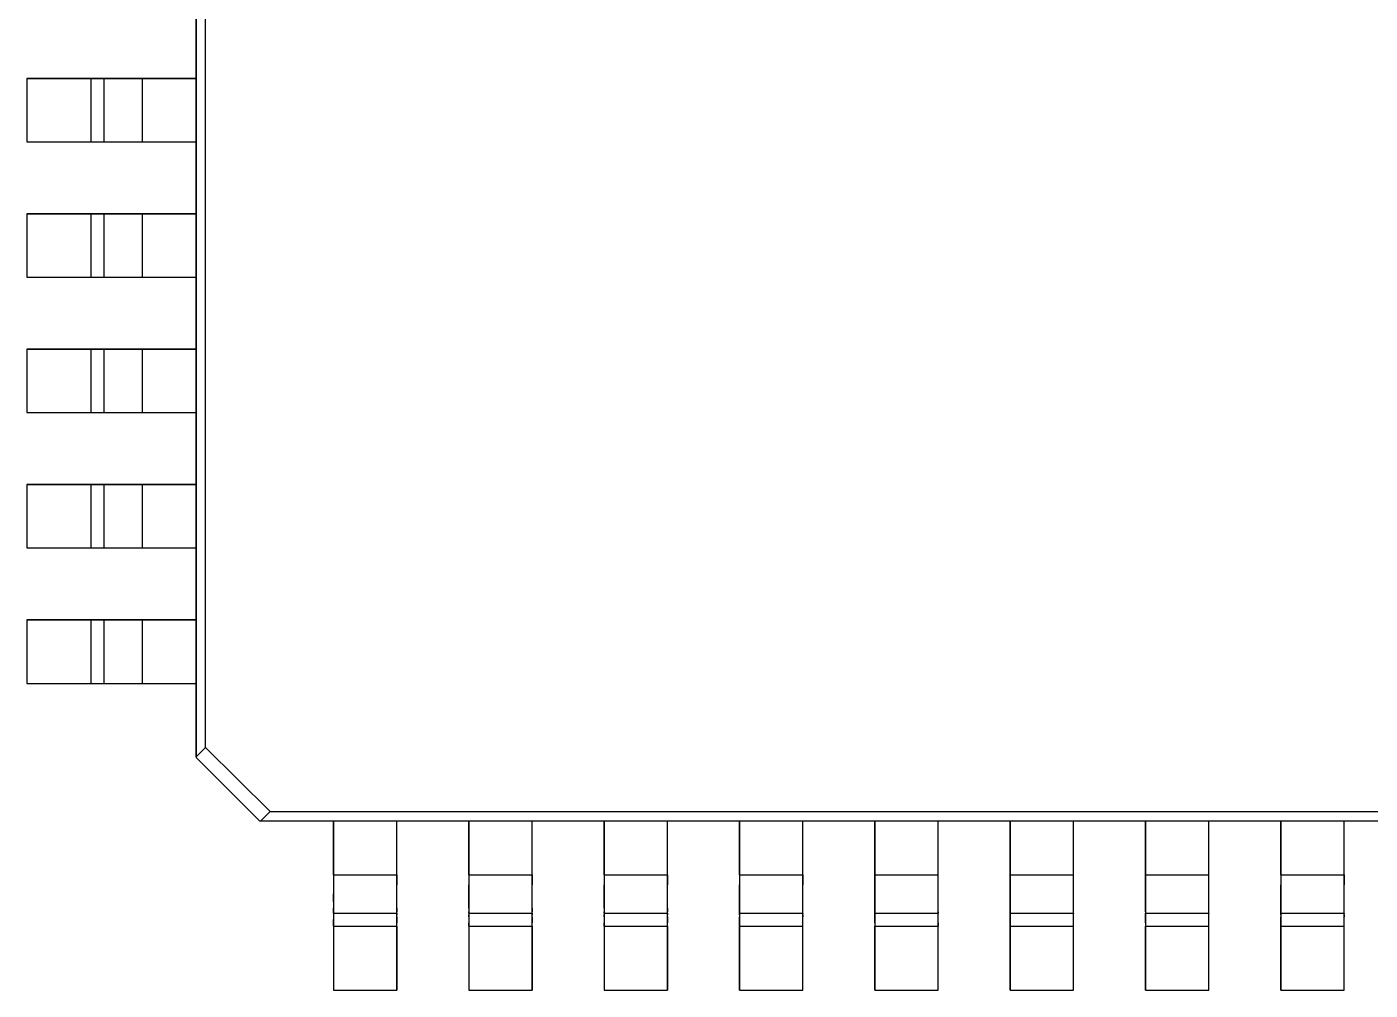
# Model space of a CAD drawing. Header units: inches. Extents: x 0 to 420, y -297 to 0.
# Drawn here: x 112.65 to 128.53, y -105.35 to -93.97 of the extents above; entities that cross this region are included whole.
import ezdxf

# ---------------------------------------------------------------- set-up
doc = ezdxf.new("R2010")
doc.units = ezdxf.units.IN
doc.header["$MEASUREMENT"] = 0

msp = doc.modelspace()

# ---------------------------------------------------------------- linework, layer by layer
at = {"color": 7, "true_color": 0xffffff}
for p, q in [((114.646, -102.598), (114.646, -84.122)), ((114.758, -102.488), (114.758, -84.232)), ((114.646, -93.728), (114.646, -94.578)), ((113.402, -94.578), (112.646, -94.578)), ((112.646, -94.578), (112.646, -95.328)), ((112.646, -94.578), (112.646, -95.328)), ((112.646, -94.578), (113.402, -94.578)), ((113.556, -94.578), (113.402, -94.578)), ((113.402, -94.578), (113.442, -94.578)), ((113.402, -94.578), (113.402, -95.328)), ((113.442, -94.578), (113.48, -94.578)), ((113.48, -94.578), (113.512, -94.578)), ((113.512, -94.578), (113.536, -94.578)), ((113.536, -94.578), (113.55, -94.578)), ((113.55, -94.578), (113.556, -94.578)), ((114.01, -94.578), (113.556, -94.578)), ((113.556, -94.578), (113.556, -95.328)), ((113.556, -94.578), (113.572, -94.578)), ((113.572, -94.578), (113.616, -94.578)), ((113.616, -94.578), (113.69, -94.578)), ((113.69, -94.578), (113.784, -94.578)), ((113.784, -94.578), (113.892, -94.578)), ((113.892, -94.578), (114.01, -94.578)), ((114.646, -94.578), (114.01, -94.578)), ((114.01, -94.578), (114.646, -94.578)), ((114.01, -94.578), (114.01, -95.328)), ((114.646, -94.578), (114.646, -95.328)), ((112.646, -95.328), (113.402, -95.328)), ((112.646, -95.328), (113.402, -95.328)), ((113.402, -95.328), (113.556, -95.328)), ((113.402, -95.328), (113.442, -95.328)), ((113.442, -95.328), (113.48, -95.328)), ((113.48, -95.328), (113.512, -95.328)), ((113.512, -95.328), (113.536, -95.328)), ((113.536, -95.328), (113.55, -95.328)), ((113.55, -95.328), (113.556, -95.328)), ((113.556, -95.328), (114.01, -95.328)), ((113.556, -95.328), (113.572, -95.328)), ((113.572, -95.328), (113.616, -95.328)), ((113.616, -95.328), (113.69, -95.328)), ((113.69, -95.328), (113.784, -95.328)), ((113.784, -95.328), (113.892, -95.328)), ((113.892, -95.328), (114.01, -95.328)), ((114.01, -95.328), (114.646, -95.328)), ((114.01, -95.328), (114.646, -95.328)), ((114.646, -95.328), (114.646, -96.178)), ((113.402, -96.178), (112.646, -96.178)), ((112.646, -96.178), (112.646, -96.928)), ((112.646, -96.178), (112.646, -96.928)), ((112.646, -96.178), (113.402, -96.178)), ((113.556, -96.178), (113.402, -96.178)), ((113.402, -96.178), (113.442, -96.178)), ((113.402, -96.178), (113.402, -96.928)), ((113.442, -96.178), (113.48, -96.178)), ((113.48, -96.178), (113.512, -96.178)), ((113.512, -96.178), (113.536, -96.178)), ((113.536, -96.178), (113.55, -96.178)), ((113.55, -96.178), (113.556, -96.178)), ((114.01, -96.178), (113.556, -96.178)), ((113.556, -96.178), (113.556, -96.928)), ((113.556, -96.178), (113.572, -96.178)), ((113.572, -96.178), (113.616, -96.178)), ((113.616, -96.178), (113.69, -96.178)), ((113.69, -96.178), (113.784, -96.178)), ((113.784, -96.178), (113.892, -96.178)), ((113.892, -96.178), (114.01, -96.178)), ((114.646, -96.178), (114.01, -96.178)), ((114.01, -96.178), (114.646, -96.178)), ((114.01, -96.178), (114.01, -96.928)), ((114.646, -96.178), (114.646, -96.928)), ((112.646, -96.928), (113.402, -96.928)), ((112.646, -96.928), (113.402, -96.928)), ((113.402, -96.928), (113.556, -96.928)), ((113.402, -96.928), (113.442, -96.928)), ((113.442, -96.928), (113.48, -96.928)), ((113.48, -96.928), (113.512, -96.928)), ((113.512, -96.928), (113.536, -96.928)), ((113.536, -96.928), (113.55, -96.928)), ((113.55, -96.928), (113.556, -96.928)), ((113.556, -96.928), (114.01, -96.928)), ((113.556, -96.928), (113.572, -96.928)), ((113.572, -96.928), (113.616, -96.928)), ((113.616, -96.928), (113.69, -96.928)), ((113.69, -96.928), (113.784, -96.928)), ((113.784, -96.928), (113.892, -96.928)), ((113.892, -96.928), (114.01, -96.928)), ((114.01, -96.928), (114.646, -96.928)), ((114.01, -96.928), (114.646, -96.928)), ((114.646, -96.928), (114.646, -97.778)), ((113.402, -97.778), (112.646, -97.778)), ((112.646, -97.778), (112.646, -98.528)), ((112.646, -97.778), (112.646, -98.528)), ((112.646, -97.778), (113.402, -97.778)), ((113.556, -97.778), (113.402, -97.778)), ((113.402, -97.778), (113.442, -97.778)), ((113.402, -97.778), (113.402, -98.528)), ((113.442, -97.778), (113.48, -97.778)), ((113.48, -97.778), (113.512, -97.778)), ((113.512, -97.778), (113.536, -97.778)), ((113.536, -97.778), (113.55, -97.778)), ((113.55, -97.778), (113.556, -97.778)), ((114.01, -97.778), (113.556, -97.778)), ((113.556, -97.778), (113.556, -98.528)), ((113.556, -97.778), (113.572, -97.778)), ((113.572, -97.778), (113.616, -97.778)), ((113.616, -97.778), (113.69, -97.778)), ((113.69, -97.778), (113.784, -97.778)), ((113.784, -97.778), (113.892, -97.778)), ((113.892, -97.778), (114.01, -97.778)), ((114.646, -97.778), (114.01, -97.778)), ((114.01, -97.778), (114.646, -97.778)), ((114.01, -97.778), (114.01, -98.528)), ((114.646, -97.778), (114.646, -98.528)), ((112.646, -98.528), (113.402, -98.528)), ((112.646, -98.528), (113.402, -98.528)), ((113.402, -98.528), (113.556, -98.528)), ((113.402, -98.528), (113.442, -98.528)), ((113.442, -98.528), (113.48, -98.528)), ((113.48, -98.528), (113.512, -98.528)), ((113.512, -98.528), (113.536, -98.528)), ((113.536, -98.528), (113.55, -98.528)), ((113.55, -98.528), (113.556, -98.528)), ((113.556, -98.528), (114.01, -98.528)), ((113.556, -98.528), (113.572, -98.528)), ((113.572, -98.528), (113.616, -98.528)), ((113.616, -98.528), (113.69, -98.528)), ((113.69, -98.528), (113.784, -98.528)), ((113.784, -98.528), (113.892, -98.528)), ((113.892, -98.528), (114.01, -98.528)), ((114.01, -98.528), (114.646, -98.528)), ((114.01, -98.528), (114.646, -98.528)), ((114.646, -98.528), (114.646, -99.378)), ((113.402, -99.378), (112.646, -99.378)), ((112.646, -99.378), (112.646, -100.128)), ((112.646, -99.378), (112.646, -100.128)), ((112.646, -99.378), (113.402, -99.378)), ((113.556, -99.378), (113.402, -99.378)), ((113.402, -99.378), (113.442, -99.378)), ((113.402, -99.378), (113.402, -100.128)), ((113.442, -99.378), (113.48, -99.378)), ((113.48, -99.378), (113.512, -99.378)), ((113.512, -99.378), (113.536, -99.378)), ((113.536, -99.378), (113.55, -99.378)), ((113.55, -99.378), (113.556, -99.378)), ((114.01, -99.378), (113.556, -99.378)), ((113.556, -99.378), (113.556, -100.128)), ((113.556, -99.378), (113.572, -99.378)), ((113.572, -99.378), (113.616, -99.378)), ((113.616, -99.378), (113.69, -99.378)), ((113.69, -99.378), (113.784, -99.378)), ((113.784, -99.378), (113.892, -99.378)), ((113.892, -99.378), (114.01, -99.378)), ((114.646, -99.378), (114.01, -99.378)), ((114.01, -99.378), (114.646, -99.378)), ((114.01, -99.378), (114.01, -100.128)), ((114.646, -99.378), (114.646, -100.128)), ((112.646, -100.128), (113.402, -100.128)), ((112.646, -100.128), (113.402, -100.128)), ((113.402, -100.128), (113.556, -100.128)), ((113.402, -100.128), (113.442, -100.128)), ((113.442, -100.128), (113.48, -100.128)), ((113.48, -100.128), (113.512, -100.128)), ((113.512, -100.128), (113.536, -100.128)), ((113.536, -100.128), (113.55, -100.128)), ((113.55, -100.128), (113.556, -100.128)), ((113.556, -100.128), (114.01, -100.128)), ((113.556, -100.128), (113.572, -100.128)), ((113.572, -100.128), (113.616, -100.128)), ((113.616, -100.128), (113.69, -100.128)), ((113.69, -100.128), (113.784, -100.128)), ((113.784, -100.128), (113.892, -100.128)), ((113.892, -100.128), (114.01, -100.128)), ((114.01, -100.128), (114.646, -100.128)), ((114.01, -100.128), (114.646, -100.128)), ((114.646, -100.128), (114.646, -100.978)), ((113.402, -100.978), (112.646, -100.978)), ((112.646, -100.978), (112.646, -101.728)), ((112.646, -100.978), (112.646, -101.728)), ((112.646, -100.978), (113.402, -100.978)), ((113.556, -100.978), (113.402, -100.978)), ((113.402, -100.978), (113.442, -100.978)), ((113.402, -100.978), (113.402, -101.728)), ((113.442, -100.978), (113.48, -100.978)), ((113.48, -100.978), (113.512, -100.978)), ((113.512, -100.978), (113.536, -100.978)), ((113.536, -100.978), (113.55, -100.978)), ((113.55, -100.978), (113.556, -100.978)), ((114.01, -100.978), (113.556, -100.978)), ((113.556, -100.978), (113.556, -101.728)), ((113.556, -100.978), (113.572, -100.978)), ((113.572, -100.978), (113.616, -100.978)), ((113.616, -100.978), (113.69, -100.978)), ((113.69, -100.978), (113.784, -100.978)), ((113.784, -100.978), (113.892, -100.978)), ((113.892, -100.978), (114.01, -100.978)), ((114.646, -100.978), (114.01, -100.978)), ((114.01, -100.978), (114.646, -100.978)), ((114.01, -100.978), (114.01, -101.728)), ((114.646, -100.978), (114.646, -101.728)), ((112.646, -101.728), (113.402, -101.728)), ((112.646, -101.728), (113.402, -101.728)), ((113.402, -101.728), (113.556, -101.728)), ((113.402, -101.728), (113.442, -101.728)), ((113.442, -101.728), (113.48, -101.728)), ((113.48, -101.728), (113.512, -101.728)), ((113.512, -101.728), (113.536, -101.728)), ((113.536, -101.728), (113.55, -101.728)), ((113.55, -101.728), (113.556, -101.728)), ((113.556, -101.728), (114.01, -101.728)), ((113.556, -101.728), (113.572, -101.728)), ((113.572, -101.728), (113.616, -101.728)), ((113.616, -101.728), (113.69, -101.728)), ((113.69, -101.728), (113.784, -101.728)), ((113.784, -101.728), (113.892, -101.728)), ((113.892, -101.728), (114.01, -101.728)), ((114.01, -101.728), (114.646, -101.728)), ((114.01, -101.728), (114.646, -101.728)), ((114.646, -101.728), (114.646, -102.598)), ((114.646, -102.598), (114.758, -102.488)), ((114.758, -102.488), (115.524, -103.242)), ((114.646, -102.598), (114.646, -102.604)), ((114.646, -102.598), (114.646, -102.604)), ((114.646, -102.604), (115.396, -103.354)), ((114.646, -102.604), (115.396, -103.354)), ((115.396, -103.354), (115.412, -103.354)), ((115.396, -103.354), (115.412, -103.354)), ((115.412, -103.354), (115.524, -103.242)), ((115.412, -103.354), (116.27, -103.354)), ((115.412, -103.354), (133.89, -103.354)), ((115.524, -103.242), (133.78, -103.242)), ((116.27, -103.354), (116.27, -103.99)), ((116.27, -103.99), (116.27, -103.354)), ((116.27, -103.354), (117.02, -103.354)), ((117.02, -103.99), (117.02, -103.354)), ((117.02, -103.354), (117.87, -103.354)), ((117.02, -103.99), (117.02, -103.354)), ((117.87, -103.354), (117.87, -103.99)), ((117.87, -103.99), (117.87, -103.354)), ((117.87, -103.354), (118.62, -103.354)), ((118.62, -103.99), (118.62, -103.354)), ((118.62, -103.354), (119.47, -103.354)), ((118.62, -103.99), (118.62, -103.354)), ((119.47, -103.354), (119.47, -103.99)), ((119.47, -103.99), (119.47, -103.354)), ((119.47, -103.354), (120.22, -103.354)), ((120.22, -103.99), (120.22, -103.354)), ((120.22, -103.354), (121.07, -103.354)), ((120.22, -103.99), (120.22, -103.354)), ((121.07, -103.354), (121.07, -103.99)), ((121.07, -103.99), (121.07, -103.354)), ((121.07, -103.354), (121.82, -103.354)), ((121.82, -103.99), (121.82, -103.354)), ((121.82, -103.354), (122.67, -103.354)), ((121.82, -103.99), (121.82, -103.354)), ((122.67, -103.354), (122.67, -103.99)), ((122.67, -103.99), (122.67, -103.354)), ((122.67, -103.354), (123.42, -103.354)), ((123.42, -103.99), (123.42, -103.354)), ((123.42, -103.354), (124.27, -103.354)), ((123.42, -103.99), (123.42, -103.354)), ((124.27, -103.354), (124.27, -103.99)), ((124.27, -103.99), (124.27, -103.354)), ((124.27, -103.354), (125.02, -103.354)), ((125.02, -103.99), (125.02, -103.354)), ((125.02, -103.354), (125.87, -103.354)), ((125.02, -103.99), (125.02, -103.354)), ((125.87, -103.354), (125.87, -103.99)), ((125.87, -103.99), (125.87, -103.354)), ((125.87, -103.354), (126.62, -103.354)), ((126.62, -103.99), (126.62, -103.354)), ((126.62, -103.354), (127.47, -103.354)), ((126.62, -103.99), (126.62, -103.354)), ((127.47, -103.354), (127.47, -103.99)), ((127.47, -103.99), (127.47, -103.354)), ((127.47, -103.354), (128.22, -103.354)), ((128.22, -103.99), (128.22, -103.354)), ((128.22, -103.354), (129.07, -103.354)), ((128.22, -103.99), (128.22, -103.354)), ((116.27, -103.99), (116.27, -104.216)), ((116.27, -103.99), (116.27, -104.108)), ((116.27, -103.99), (117.02, -103.99)), ((117.02, -104.108), (117.02, -103.99)), ((117.02, -103.99), (117.02, -104.108)), ((117.87, -103.99), (117.87, -104.108)), ((117.87, -103.99), (117.87, -104.108)), ((117.87, -103.99), (118.62, -103.99)), ((118.62, -104.108), (118.62, -103.99)), ((118.62, -103.99), (118.62, -104.108)), ((119.47, -103.99), (119.47, -104.108)), ((119.47, -103.99), (119.47, -104.108)), ((119.47, -103.99), (120.22, -103.99)), ((120.22, -104.108), (120.22, -103.99)), ((120.22, -103.99), (120.22, -104.108)), ((121.07, -103.99), (121.07, -104.108)), ((121.07, -103.99), (121.07, -104.108)), ((121.07, -103.99), (121.82, -103.99)), ((121.82, -104.108), (121.82, -103.99)), ((121.82, -103.99), (121.82, -104.108)), ((122.67, -103.99), (122.67, -104.444)), ((122.67, -104.108), (122.67, -103.99)), ((122.67, -103.99), (123.42, -103.99)), ((123.42, -104.428), (123.42, -103.99)), ((123.42, -104.108), (123.42, -103.99)), ((124.27, -103.99), (124.27, -104.444)), ((124.27, -104.108), (124.27, -103.99)), ((124.27, -103.99), (125.02, -103.99)), ((125.02, -104.444), (125.02, -103.99)), ((125.02, -104.108), (125.02, -103.99)), ((125.87, -103.99), (125.87, -104.428)), ((125.87, -104.108), (125.87, -103.99)), ((125.87, -103.99), (126.62, -103.99)), ((126.62, -104.444), (126.62, -103.99)), ((126.62, -104.108), (126.62, -103.99)), ((127.47, -103.99), (127.47, -104.108)), ((127.47, -103.99), (127.47, -104.108)), ((127.47, -103.99), (128.22, -103.99)), ((128.22, -104.108), (128.22, -103.99)), ((128.22, -103.99), (128.22, -104.108)), ((116.27, -104.108), (116.27, -104.216)), ((117.02, -104.384), (117.02, -104.108)), ((117.02, -104.216), (117.02, -104.108)), ((117.87, -104.108), (117.87, -104.384)), ((117.87, -104.216), (117.87, -104.108)), ((118.62, -104.384), (118.62, -104.108)), ((118.62, -104.216), (118.62, -104.108)), ((119.47, -104.108), (119.47, -104.384)), ((119.47, -104.216), (119.47, -104.108)), ((120.22, -104.384), (120.22, -104.108)), ((120.22, -104.216), (120.22, -104.108)), ((121.07, -104.108), (121.07, -104.444)), ((121.07, -104.216), (121.07, -104.108)), ((121.82, -104.444), (121.82, -104.108)), ((121.82, -104.216), (121.82, -104.108)), ((122.67, -104.216), (122.67, -104.108)), ((123.42, -104.216), (123.42, -104.108)), ((124.27, -104.216), (124.27, -104.108)), ((125.02, -104.216), (125.02, -104.108)), ((125.87, -104.216), (125.87, -104.108)), ((126.62, -104.216), (126.62, -104.108)), ((127.47, -104.108), (127.47, -104.444)), ((127.47, -104.216), (127.47, -104.108)), ((128.22, -104.444), (128.22, -104.108)), ((128.22, -104.216), (128.22, -104.108)), ((116.27, -104.216), (116.27, -104.31)), ((116.27, -104.31), (116.27, -104.216)), ((116.27, -104.31), (116.27, -104.384)), ((116.27, -104.31), (116.27, -104.384)), ((117.02, -104.31), (117.02, -104.216)), ((117.02, -104.384), (117.02, -104.31)), ((117.87, -104.31), (117.87, -104.216)), ((117.87, -104.384), (117.87, -104.31)), ((118.62, -104.31), (118.62, -104.216)), ((118.62, -104.384), (118.62, -104.31)), ((119.47, -104.31), (119.47, -104.216)), ((119.47, -104.384), (119.47, -104.31)), ((120.22, -104.31), (120.22, -104.216)), ((120.22, -104.384), (120.22, -104.31)), ((121.07, -104.31), (121.07, -104.216)), ((121.07, -104.384), (121.07, -104.31)), ((121.82, -104.31), (121.82, -104.216)), ((121.82, -104.384), (121.82, -104.31)), ((122.67, -104.31), (122.67, -104.216)), ((122.67, -104.384), (122.67, -104.31)), ((123.42, -104.31), (123.42, -104.216)), ((123.42, -104.384), (123.42, -104.31)), ((124.27, -104.31), (124.27, -104.216)), ((124.27, -104.384), (124.27, -104.31)), ((125.02, -104.31), (125.02, -104.216)), ((125.02, -104.384), (125.02, -104.31)), ((125.87, -104.31), (125.87, -104.216)), ((125.87, -104.384), (125.87, -104.31)), ((126.62, -104.31), (126.62, -104.216)), ((126.62, -104.384), (126.62, -104.31)), ((127.47, -104.31), (127.47, -104.216)), ((127.47, -104.384), (127.47, -104.31)), ((128.22, -104.31), (128.22, -104.216)), ((128.22, -104.384), (128.22, -104.31)), ((116.27, -104.384), (116.27, -104.444)), ((116.27, -104.428), (116.27, -104.384)), ((116.27, -104.444), (116.27, -104.428)), ((116.27, -104.444), (116.27, -104.52)), ((116.27, -104.444), (116.27, -104.45)), ((116.27, -104.444), (117.02, -104.444)), ((116.27, -104.45), (116.27, -104.464)), ((116.27, -104.464), (116.27, -104.488)), ((117.02, -104.428), (117.02, -104.384)), ((117.02, -104.384), (117.02, -104.428)), ((117.02, -104.444), (117.02, -104.428)), ((117.02, -104.444), (117.02, -104.428)), ((117.02, -104.464), (117.02, -104.444)), ((117.02, -104.444), (117.02, -104.45)), ((117.02, -104.45), (117.02, -104.464)), ((117.02, -104.488), (117.02, -104.464)), ((117.02, -104.488), (117.02, -104.464)), ((117.87, -104.384), (117.87, -104.428)), ((117.87, -104.384), (117.87, -104.428)), ((117.87, -104.428), (117.87, -104.444)), ((117.87, -104.444), (117.87, -104.428)), ((117.87, -104.444), (117.87, -104.464)), ((117.87, -104.444), (117.87, -104.45)), ((117.87, -104.444), (118.62, -104.444)), ((117.87, -104.45), (117.87, -104.464)), ((117.87, -104.464), (117.87, -104.488)), ((117.87, -104.488), (117.87, -104.464)), ((118.62, -104.428), (118.62, -104.384)), ((118.62, -104.384), (118.62, -104.428)), ((118.62, -104.444), (118.62, -104.428)), ((118.62, -104.444), (118.62, -104.428)), ((118.62, -104.464), (118.62, -104.444)), ((118.62, -104.444), (118.62, -104.45)), ((118.62, -104.45), (118.62, -104.464)), ((118.62, -104.488), (118.62, -104.464)), ((118.62, -104.488), (118.62, -104.464)), ((119.47, -104.384), (119.47, -104.428)), ((119.47, -104.384), (119.47, -104.428)), ((119.47, -104.428), (119.47, -104.444)), ((119.47, -104.444), (119.47, -104.428)), ((119.47, -104.444), (119.47, -104.464)), ((119.47, -104.444), (119.47, -104.45)), ((119.47, -104.444), (120.22, -104.444)), ((119.47, -104.45), (119.47, -104.464)), ((119.47, -104.464), (119.47, -104.488)), ((119.47, -104.488), (119.47, -104.464)), ((120.22, -104.428), (120.22, -104.384)), ((120.22, -104.384), (120.22, -104.428)), ((120.22, -104.444), (120.22, -104.428)), ((120.22, -104.444), (120.22, -104.428)), ((120.22, -104.464), (120.22, -104.444)), ((120.22, -104.444), (120.22, -104.45)), ((120.22, -104.45), (120.22, -104.464)), ((120.22, -104.488), (120.22, -104.464)), ((120.22, -104.488), (120.22, -104.464)), ((121.07, -104.428), (121.07, -104.384)), ((121.07, -104.444), (121.07, -104.428)), ((121.07, -104.444), (121.07, -104.45)), ((121.07, -104.444), (121.07, -104.45)), ((121.07, -104.444), (121.82, -104.444)), ((121.07, -104.45), (121.07, -104.464)), ((121.07, -104.464), (121.07, -104.45)), ((121.07, -104.464), (121.07, -104.488)), ((121.07, -104.464), (121.07, -104.488)), ((121.82, -104.428), (121.82, -104.384)), ((121.82, -104.444), (121.82, -104.428)), ((121.82, -104.45), (121.82, -104.444)), ((121.82, -104.444), (121.82, -104.45)), ((121.82, -104.464), (121.82, -104.45)), ((121.82, -104.464), (121.82, -104.45)), ((121.82, -104.488), (121.82, -104.464)), ((121.82, -104.464), (121.82, -104.488)), ((122.67, -104.428), (122.67, -104.384)), ((122.67, -104.444), (122.67, -104.428)), ((122.67, -104.444), (122.67, -104.45)), ((122.67, -104.444), (122.67, -104.45)), ((122.67, -104.444), (123.42, -104.444)), ((122.67, -104.45), (122.67, -104.558)), ((122.67, -104.464), (122.67, -104.45)), ((122.67, -104.488), (122.67, -104.464)), ((123.42, -104.428), (123.42, -104.384)), ((123.42, -104.444), (123.42, -104.428)), ((123.42, -104.428), (123.42, -104.444)), ((123.42, -104.558), (123.42, -104.444)), ((123.42, -104.45), (123.42, -104.444)), ((123.42, -104.464), (123.42, -104.45)), ((123.42, -104.488), (123.42, -104.464)), ((124.27, -104.428), (124.27, -104.384)), ((124.27, -104.444), (124.27, -104.428)), ((124.27, -104.444), (124.27, -104.598)), ((124.27, -104.45), (124.27, -104.444)), ((124.27, -104.444), (125.02, -104.444)), ((124.27, -104.464), (124.27, -104.45)), ((124.27, -104.488), (124.27, -104.464)), ((125.02, -104.428), (125.02, -104.384)), ((125.02, -104.444), (125.02, -104.428)), ((125.02, -104.45), (125.02, -104.444)), ((125.02, -104.444), (125.02, -104.45)), ((125.02, -104.598), (125.02, -104.45)), ((125.02, -104.464), (125.02, -104.45)), ((125.02, -104.488), (125.02, -104.464)), ((125.87, -104.428), (125.87, -104.384)), ((125.87, -104.428), (125.87, -104.444)), ((125.87, -104.428), (125.87, -104.444)), ((125.87, -104.444), (125.87, -104.558)), ((125.87, -104.45), (125.87, -104.444)), ((125.87, -104.444), (126.62, -104.444)), ((125.87, -104.464), (125.87, -104.45)), ((125.87, -104.488), (125.87, -104.464)), ((126.62, -104.428), (126.62, -104.384)), ((126.62, -104.444), (126.62, -104.428)), ((126.62, -104.45), (126.62, -104.444)), ((126.62, -104.444), (126.62, -104.45)), ((126.62, -104.598), (126.62, -104.45)), ((126.62, -104.464), (126.62, -104.45)), ((126.62, -104.488), (126.62, -104.464)), ((127.47, -104.428), (127.47, -104.384)), ((127.47, -104.444), (127.47, -104.428)), ((127.47, -104.444), (127.47, -104.45)), ((127.47, -104.444), (127.47, -104.45)), ((127.47, -104.444), (128.22, -104.444)), ((127.47, -104.45), (127.47, -104.464)), ((127.47, -104.464), (127.47, -104.45)), ((127.47, -104.464), (127.47, -104.488)), ((127.47, -104.464), (127.47, -104.488)), ((128.22, -104.428), (128.22, -104.384)), ((128.22, -104.444), (128.22, -104.428)), ((128.22, -104.45), (128.22, -104.444)), ((128.22, -104.444), (128.22, -104.45)), ((128.22, -104.464), (128.22, -104.45)), ((128.22, -104.464), (128.22, -104.45)), ((128.22, -104.488), (128.22, -104.464)), ((128.22, -104.464), (128.22, -104.488)), ((116.27, -104.488), (116.27, -104.52)), ((116.27, -104.52), (116.27, -104.598)), ((116.27, -104.558), (116.27, -104.52)), ((116.27, -104.598), (116.27, -104.558)), ((116.27, -104.598), (116.27, -105.354)), ((116.27, -104.598), (116.27, -105.354)), ((116.27, -104.598), (117.02, -104.598)), ((117.02, -104.558), (117.02, -104.488)), ((117.02, -104.488), (117.02, -104.52)), ((117.02, -104.52), (117.02, -104.558)), ((117.02, -104.598), (117.02, -104.558)), ((117.02, -104.598), (117.02, -104.558)), ((117.02, -105.354), (117.02, -104.598)), ((117.02, -104.598), (117.02, -105.354)), ((117.87, -104.488), (117.87, -104.558)), ((117.87, -104.488), (117.87, -104.52)), ((117.87, -104.52), (117.87, -104.558)), ((117.87, -104.558), (117.87, -104.598)), ((117.87, -104.598), (117.87, -104.558)), ((117.87, -104.598), (117.87, -105.354)), ((117.87, -104.598), (117.87, -105.354)), ((117.87, -104.598), (118.62, -104.598)), ((118.62, -104.558), (118.62, -104.488)), ((118.62, -104.488), (118.62, -104.52)), ((118.62, -104.52), (118.62, -104.558)), ((118.62, -104.598), (118.62, -104.558)), ((118.62, -104.598), (118.62, -104.558)), ((118.62, -105.354), (118.62, -104.598)), ((118.62, -104.598), (118.62, -105.354)), ((119.47, -104.488), (119.47, -104.558)), ((119.47, -104.488), (119.47, -104.52)), ((119.47, -104.52), (119.47, -104.558)), ((119.47, -104.558), (119.47, -104.598)), ((119.47, -104.598), (119.47, -104.558)), ((119.47, -104.598), (119.47, -105.354)), ((119.47, -104.598), (119.47, -105.354)), ((119.47, -104.598), (120.22, -104.598)), ((120.22, -104.558), (120.22, -104.488)), ((120.22, -104.488), (120.22, -104.52)), ((120.22, -104.52), (120.22, -104.558)), ((120.22, -104.598), (120.22, -104.558)), ((120.22, -104.598), (120.22, -104.558)), ((120.22, -105.354), (120.22, -104.598)), ((120.22, -104.598), (120.22, -105.354)), ((121.07, -104.488), (121.07, -104.598)), ((121.07, -104.52), (121.07, -104.488)), ((121.07, -104.558), (121.07, -104.52)), ((121.07, -104.598), (121.07, -104.558)), ((121.07, -104.598), (121.07, -105.354)), ((121.07, -105.354), (121.07, -104.598)), ((121.07, -104.598), (121.82, -104.598)), ((121.82, -104.598), (121.82, -104.488)), ((121.82, -104.52), (121.82, -104.488)), ((121.82, -104.558), (121.82, -104.52)), ((121.82, -104.598), (121.82, -104.558)), ((121.82, -105.354), (121.82, -104.598)), ((121.82, -105.354), (121.82, -104.598)), ((122.67, -104.52), (122.67, -104.488)), ((122.67, -104.558), (122.67, -104.52)), ((122.67, -104.558), (122.67, -104.598)), ((122.67, -104.558), (122.67, -104.598)), ((122.67, -104.598), (122.67, -105.354)), ((122.67, -105.354), (122.67, -104.598)), ((122.67, -104.598), (123.42, -104.598)), ((123.42, -104.52), (123.42, -104.488)), ((123.42, -104.558), (123.42, -104.52)), ((123.42, -104.598), (123.42, -104.558)), ((123.42, -104.558), (123.42, -104.598)), ((123.42, -105.354), (123.42, -104.598)), ((123.42, -105.354), (123.42, -104.598)), ((124.27, -104.52), (124.27, -104.488)), ((124.27, -104.558), (124.27, -104.52)), ((124.27, -104.598), (124.27, -104.558)), ((124.27, -104.598), (124.27, -105.354)), ((124.27, -105.354), (124.27, -104.598)), ((124.27, -104.598), (125.02, -104.598)), ((125.02, -104.52), (125.02, -104.488)), ((125.02, -104.558), (125.02, -104.52)), ((125.02, -104.598), (125.02, -104.558)), ((125.02, -105.354), (125.02, -104.598)), ((125.02, -105.354), (125.02, -104.598)), ((125.87, -104.52), (125.87, -104.488)), ((125.87, -104.558), (125.87, -104.52)), ((125.87, -104.558), (125.87, -104.598)), ((125.87, -104.558), (125.87, -104.598)), ((125.87, -104.598), (125.87, -105.354)), ((125.87, -105.354), (125.87, -104.598)), ((125.87, -104.598), (126.62, -104.598)), ((126.62, -104.52), (126.62, -104.488)), ((126.62, -104.558), (126.62, -104.52)), ((126.62, -104.598), (126.62, -104.558)), ((126.62, -105.354), (126.62, -104.598)), ((126.62, -105.354), (126.62, -104.598)), ((127.47, -104.488), (127.47, -104.598)), ((127.47, -104.52), (127.47, -104.488)), ((127.47, -104.558), (127.47, -104.52)), ((127.47, -104.598), (127.47, -104.558)), ((127.47, -104.598), (127.47, -105.354)), ((127.47, -105.354), (127.47, -104.598)), ((127.47, -104.598), (128.22, -104.598)), ((128.22, -104.598), (128.22, -104.488)), ((128.22, -104.52), (128.22, -104.488)), ((128.22, -104.558), (128.22, -104.52)), ((128.22, -104.598), (128.22, -104.558)), ((128.22, -105.354), (128.22, -104.598)), ((128.22, -105.354), (128.22, -104.598)), ((116.27, -105.354), (117.02, -105.354)), ((116.27, -105.354), (117.02, -105.354)), ((117.87, -105.354), (118.62, -105.354)), ((117.87, -105.354), (118.62, -105.354)), ((119.47, -105.354), (120.22, -105.354)), ((119.47, -105.354), (120.22, -105.354)), ((121.07, -105.354), (121.82, -105.354)), ((121.07, -105.354), (121.82, -105.354)), ((122.67, -105.354), (123.42, -105.354)), ((122.67, -105.354), (123.42, -105.354)), ((124.27, -105.354), (125.02, -105.354)), ((124.27, -105.354), (125.02, -105.354)), ((125.87, -105.354), (126.62, -105.354)), ((125.87, -105.354), (126.62, -105.354)), ((127.47, -105.354), (128.22, -105.354)), ((127.47, -105.354), (128.22, -105.354))]:
    msp.add_line(p, q, dxfattribs=at)
at = {"color": 18, "true_color": 0x000000}
for p, q in [((114.646, -102.598), (114.646, -84.122)), ((114.758, -102.488), (114.758, -84.232)), ((114.646, -93.728), (114.646, -94.578)), ((113.402, -94.578), (112.646, -94.578)), ((112.646, -94.578), (112.646, -95.328)), ((112.646, -94.578), (112.646, -95.328)), ((112.646, -94.578), (113.402, -94.578)), ((113.556, -94.578), (113.402, -94.578)), ((113.402, -94.578), (113.442, -94.578)), ((113.402, -94.578), (113.402, -95.328)), ((113.442, -94.578), (113.48, -94.578)), ((113.48, -94.578), (113.512, -94.578)), ((113.512, -94.578), (113.536, -94.578)), ((113.536, -94.578), (113.55, -94.578)), ((113.55, -94.578), (113.556, -94.578)), ((114.01, -94.578), (113.556, -94.578)), ((113.556, -94.578), (113.556, -95.328)), ((113.556, -94.578), (113.572, -94.578)), ((113.572, -94.578), (113.616, -94.578)), ((113.616, -94.578), (113.69, -94.578)), ((113.69, -94.578), (113.784, -94.578)), ((113.784, -94.578), (113.892, -94.578)), ((113.892, -94.578), (114.01, -94.578)), ((114.646, -94.578), (114.01, -94.578)), ((114.01, -94.578), (114.646, -94.578)), ((114.01, -94.578), (114.01, -95.328)), ((114.646, -94.578), (114.646, -95.328)), ((112.646, -95.328), (113.402, -95.328)), ((112.646, -95.328), (113.402, -95.328)), ((113.402, -95.328), (113.556, -95.328)), ((113.402, -95.328), (113.442, -95.328)), ((113.442, -95.328), (113.48, -95.328)), ((113.48, -95.328), (113.512, -95.328)), ((113.512, -95.328), (113.536, -95.328)), ((113.536, -95.328), (113.55, -95.328)), ((113.55, -95.328), (113.556, -95.328)), ((113.556, -95.328), (114.01, -95.328)), ((113.556, -95.328), (113.572, -95.328)), ((113.572, -95.328), (113.616, -95.328)), ((113.616, -95.328), (113.69, -95.328)), ((113.69, -95.328), (113.784, -95.328)), ((113.784, -95.328), (113.892, -95.328)), ((113.892, -95.328), (114.01, -95.328)), ((114.01, -95.328), (114.646, -95.328)), ((114.01, -95.328), (114.646, -95.328)), ((114.646, -95.328), (114.646, -96.178)), ((113.402, -96.178), (112.646, -96.178)), ((112.646, -96.178), (112.646, -96.928)), ((112.646, -96.178), (112.646, -96.928)), ((112.646, -96.178), (113.402, -96.178)), ((113.556, -96.178), (113.402, -96.178)), ((113.402, -96.178), (113.442, -96.178)), ((113.402, -96.178), (113.402, -96.928)), ((113.442, -96.178), (113.48, -96.178)), ((113.48, -96.178), (113.512, -96.178)), ((113.512, -96.178), (113.536, -96.178)), ((113.536, -96.178), (113.55, -96.178)), ((113.55, -96.178), (113.556, -96.178)), ((114.01, -96.178), (113.556, -96.178)), ((113.556, -96.178), (113.556, -96.928)), ((113.556, -96.178), (113.572, -96.178)), ((113.572, -96.178), (113.616, -96.178)), ((113.616, -96.178), (113.69, -96.178)), ((113.69, -96.178), (113.784, -96.178)), ((113.784, -96.178), (113.892, -96.178)), ((113.892, -96.178), (114.01, -96.178)), ((114.646, -96.178), (114.01, -96.178)), ((114.01, -96.178), (114.646, -96.178)), ((114.01, -96.178), (114.01, -96.928)), ((114.646, -96.178), (114.646, -96.928)), ((112.646, -96.928), (113.402, -96.928)), ((112.646, -96.928), (113.402, -96.928)), ((113.402, -96.928), (113.556, -96.928)), ((113.402, -96.928), (113.442, -96.928)), ((113.442, -96.928), (113.48, -96.928)), ((113.48, -96.928), (113.512, -96.928)), ((113.512, -96.928), (113.536, -96.928)), ((113.536, -96.928), (113.55, -96.928)), ((113.55, -96.928), (113.556, -96.928)), ((113.556, -96.928), (114.01, -96.928)), ((113.556, -96.928), (113.572, -96.928)), ((113.572, -96.928), (113.616, -96.928)), ((113.616, -96.928), (113.69, -96.928)), ((113.69, -96.928), (113.784, -96.928)), ((113.784, -96.928), (113.892, -96.928)), ((113.892, -96.928), (114.01, -96.928)), ((114.01, -96.928), (114.646, -96.928)), ((114.01, -96.928), (114.646, -96.928)), ((114.646, -96.928), (114.646, -97.778)), ((113.402, -97.778), (112.646, -97.778)), ((112.646, -97.778), (112.646, -98.528)), ((112.646, -97.778), (112.646, -98.528)), ((112.646, -97.778), (113.402, -97.778)), ((113.556, -97.778), (113.402, -97.778)), ((113.402, -97.778), (113.442, -97.778)), ((113.402, -97.778), (113.402, -98.528)), ((113.442, -97.778), (113.48, -97.778)), ((113.48, -97.778), (113.512, -97.778)), ((113.512, -97.778), (113.536, -97.778)), ((113.536, -97.778), (113.55, -97.778)), ((113.55, -97.778), (113.556, -97.778)), ((114.01, -97.778), (113.556, -97.778)), ((113.556, -97.778), (113.556, -98.528)), ((113.556, -97.778), (113.572, -97.778)), ((113.572, -97.778), (113.616, -97.778)), ((113.616, -97.778), (113.69, -97.778)), ((113.69, -97.778), (113.784, -97.778)), ((113.784, -97.778), (113.892, -97.778)), ((113.892, -97.778), (114.01, -97.778)), ((114.646, -97.778), (114.01, -97.778)), ((114.01, -97.778), (114.646, -97.778)), ((114.01, -97.778), (114.01, -98.528)), ((114.646, -97.778), (114.646, -98.528)), ((112.646, -98.528), (113.402, -98.528)), ((112.646, -98.528), (113.402, -98.528)), ((113.402, -98.528), (113.556, -98.528)), ((113.402, -98.528), (113.442, -98.528)), ((113.442, -98.528), (113.48, -98.528)), ((113.48, -98.528), (113.512, -98.528)), ((113.512, -98.528), (113.536, -98.528)), ((113.536, -98.528), (113.55, -98.528)), ((113.55, -98.528), (113.556, -98.528)), ((113.556, -98.528), (114.01, -98.528)), ((113.556, -98.528), (113.572, -98.528)), ((113.572, -98.528), (113.616, -98.528)), ((113.616, -98.528), (113.69, -98.528)), ((113.69, -98.528), (113.784, -98.528)), ((113.784, -98.528), (113.892, -98.528)), ((113.892, -98.528), (114.01, -98.528)), ((114.01, -98.528), (114.646, -98.528)), ((114.01, -98.528), (114.646, -98.528)), ((114.646, -98.528), (114.646, -99.378)), ((113.402, -99.378), (112.646, -99.378)), ((112.646, -99.378), (112.646, -100.128)), ((112.646, -99.378), (112.646, -100.128)), ((112.646, -99.378), (113.402, -99.378)), ((113.556, -99.378), (113.402, -99.378)), ((113.402, -99.378), (113.442, -99.378)), ((113.402, -99.378), (113.402, -100.128)), ((113.442, -99.378), (113.48, -99.378)), ((113.48, -99.378), (113.512, -99.378)), ((113.512, -99.378), (113.536, -99.378)), ((113.536, -99.378), (113.55, -99.378)), ((113.55, -99.378), (113.556, -99.378)), ((114.01, -99.378), (113.556, -99.378)), ((113.556, -99.378), (113.556, -100.128)), ((113.556, -99.378), (113.572, -99.378)), ((113.572, -99.378), (113.616, -99.378)), ((113.616, -99.378), (113.69, -99.378)), ((113.69, -99.378), (113.784, -99.378)), ((113.784, -99.378), (113.892, -99.378)), ((113.892, -99.378), (114.01, -99.378)), ((114.646, -99.378), (114.01, -99.378)), ((114.01, -99.378), (114.646, -99.378)), ((114.01, -99.378), (114.01, -100.128)), ((114.646, -99.378), (114.646, -100.128)), ((112.646, -100.128), (113.402, -100.128)), ((112.646, -100.128), (113.402, -100.128)), ((113.402, -100.128), (113.556, -100.128)), ((113.402, -100.128), (113.442, -100.128)), ((113.442, -100.128), (113.48, -100.128)), ((113.48, -100.128), (113.512, -100.128)), ((113.512, -100.128), (113.536, -100.128)), ((113.536, -100.128), (113.55, -100.128)), ((113.55, -100.128), (113.556, -100.128)), ((113.556, -100.128), (114.01, -100.128)), ((113.556, -100.128), (113.572, -100.128)), ((113.572, -100.128), (113.616, -100.128)), ((113.616, -100.128), (113.69, -100.128)), ((113.69, -100.128), (113.784, -100.128)), ((113.784, -100.128), (113.892, -100.128)), ((113.892, -100.128), (114.01, -100.128)), ((114.01, -100.128), (114.646, -100.128)), ((114.01, -100.128), (114.646, -100.128)), ((114.646, -100.128), (114.646, -100.978)), ((113.402, -100.978), (112.646, -100.978)), ((112.646, -100.978), (112.646, -101.728)), ((112.646, -100.978), (112.646, -101.728)), ((112.646, -100.978), (113.402, -100.978)), ((113.556, -100.978), (113.402, -100.978)), ((113.402, -100.978), (113.442, -100.978)), ((113.402, -100.978), (113.402, -101.728)), ((113.442, -100.978), (113.48, -100.978)), ((113.48, -100.978), (113.512, -100.978)), ((113.512, -100.978), (113.536, -100.978)), ((113.536, -100.978), (113.55, -100.978)), ((113.55, -100.978), (113.556, -100.978)), ((114.01, -100.978), (113.556, -100.978)), ((113.556, -100.978), (113.556, -101.728)), ((113.556, -100.978), (113.572, -100.978)), ((113.572, -100.978), (113.616, -100.978)), ((113.616, -100.978), (113.69, -100.978)), ((113.69, -100.978), (113.784, -100.978)), ((113.784, -100.978), (113.892, -100.978)), ((113.892, -100.978), (114.01, -100.978)), ((114.646, -100.978), (114.01, -100.978)), ((114.01, -100.978), (114.646, -100.978)), ((114.01, -100.978), (114.01, -101.728)), ((114.646, -100.978), (114.646, -101.728)), ((112.646, -101.728), (113.402, -101.728)), ((112.646, -101.728), (113.402, -101.728)), ((113.402, -101.728), (113.556, -101.728)), ((113.402, -101.728), (113.442, -101.728)), ((113.442, -101.728), (113.48, -101.728)), ((113.48, -101.728), (113.512, -101.728)), ((113.512, -101.728), (113.536, -101.728)), ((113.536, -101.728), (113.55, -101.728)), ((113.55, -101.728), (113.556, -101.728)), ((113.556, -101.728), (114.01, -101.728)), ((113.556, -101.728), (113.572, -101.728)), ((113.572, -101.728), (113.616, -101.728)), ((113.616, -101.728), (113.69, -101.728)), ((113.69, -101.728), (113.784, -101.728)), ((113.784, -101.728), (113.892, -101.728)), ((113.892, -101.728), (114.01, -101.728)), ((114.01, -101.728), (114.646, -101.728)), ((114.01, -101.728), (114.646, -101.728)), ((114.646, -101.728), (114.646, -102.598)), ((114.646, -102.598), (114.758, -102.488)), ((114.758, -102.488), (115.524, -103.242)), ((114.646, -102.598), (114.646, -102.604)), ((114.646, -102.598), (114.646, -102.604)), ((114.646, -102.604), (115.396, -103.354)), ((114.646, -102.604), (115.396, -103.354)), ((115.396, -103.354), (115.412, -103.354)), ((115.396, -103.354), (115.412, -103.354)), ((115.412, -103.354), (115.524, -103.242)), ((115.412, -103.354), (116.27, -103.354)), ((115.412, -103.354), (133.89, -103.354)), ((115.524, -103.242), (133.78, -103.242)), ((116.27, -103.354), (116.27, -103.99)), ((116.27, -103.99), (116.27, -103.354)), ((116.27, -103.354), (117.02, -103.354)), ((117.02, -103.99), (117.02, -103.354)), ((117.02, -103.354), (117.87, -103.354)), ((117.02, -103.99), (117.02, -103.354)), ((117.87, -103.354), (117.87, -103.99)), ((117.87, -103.99), (117.87, -103.354)), ((117.87, -103.354), (118.62, -103.354)), ((118.62, -103.99), (118.62, -103.354)), ((118.62, -103.354), (119.47, -103.354)), ((118.62, -103.99), (118.62, -103.354)), ((119.47, -103.354), (119.47, -103.99)), ((119.47, -103.99), (119.47, -103.354)), ((119.47, -103.354), (120.22, -103.354)), ((120.22, -103.99), (120.22, -103.354)), ((120.22, -103.354), (121.07, -103.354)), ((120.22, -103.99), (120.22, -103.354)), ((121.07, -103.354), (121.07, -103.99)), ((121.07, -103.99), (121.07, -103.354)), ((121.07, -103.354), (121.82, -103.354)), ((121.82, -103.99), (121.82, -103.354)), ((121.82, -103.354), (122.67, -103.354)), ((121.82, -103.99), (121.82, -103.354)), ((122.67, -103.354), (122.67, -103.99)), ((122.67, -103.99), (122.67, -103.354)), ((122.67, -103.354), (123.42, -103.354)), ((123.42, -103.99), (123.42, -103.354)), ((123.42, -103.354), (124.27, -103.354)), ((123.42, -103.99), (123.42, -103.354)), ((124.27, -103.354), (124.27, -103.99)), ((124.27, -103.99), (124.27, -103.354)), ((124.27, -103.354), (125.02, -103.354)), ((125.02, -103.99), (125.02, -103.354)), ((125.02, -103.354), (125.87, -103.354)), ((125.02, -103.99), (125.02, -103.354)), ((125.87, -103.354), (125.87, -103.99)), ((125.87, -103.99), (125.87, -103.354)), ((125.87, -103.354), (126.62, -103.354)), ((126.62, -103.99), (126.62, -103.354)), ((126.62, -103.354), (127.47, -103.354)), ((126.62, -103.99), (126.62, -103.354)), ((127.47, -103.354), (127.47, -103.99)), ((127.47, -103.99), (127.47, -103.354)), ((127.47, -103.354), (128.22, -103.354)), ((128.22, -103.99), (128.22, -103.354)), ((128.22, -103.354), (129.07, -103.354)), ((128.22, -103.99), (128.22, -103.354)), ((116.27, -103.99), (116.27, -104.216)), ((116.27, -103.99), (116.27, -104.108)), ((116.27, -103.99), (117.02, -103.99)), ((117.02, -104.108), (117.02, -103.99)), ((117.02, -103.99), (117.02, -104.108)), ((117.87, -103.99), (117.87, -104.108)), ((117.87, -103.99), (117.87, -104.108)), ((117.87, -103.99), (118.62, -103.99)), ((118.62, -104.108), (118.62, -103.99)), ((118.62, -103.99), (118.62, -104.108)), ((119.47, -103.99), (119.47, -104.108)), ((119.47, -103.99), (119.47, -104.108)), ((119.47, -103.99), (120.22, -103.99)), ((120.22, -104.108), (120.22, -103.99)), ((120.22, -103.99), (120.22, -104.108)), ((121.07, -103.99), (121.07, -104.108)), ((121.07, -103.99), (121.07, -104.108)), ((121.07, -103.99), (121.82, -103.99)), ((121.82, -104.108), (121.82, -103.99)), ((121.82, -103.99), (121.82, -104.108)), ((122.67, -103.99), (122.67, -104.444)), ((122.67, -104.108), (122.67, -103.99)), ((122.67, -103.99), (123.42, -103.99)), ((123.42, -104.428), (123.42, -103.99)), ((123.42, -104.108), (123.42, -103.99)), ((124.27, -103.99), (124.27, -104.444)), ((124.27, -104.108), (124.27, -103.99)), ((124.27, -103.99), (125.02, -103.99)), ((125.02, -104.444), (125.02, -103.99)), ((125.02, -104.108), (125.02, -103.99)), ((125.87, -103.99), (125.87, -104.428)), ((125.87, -104.108), (125.87, -103.99)), ((125.87, -103.99), (126.62, -103.99)), ((126.62, -104.444), (126.62, -103.99)), ((126.62, -104.108), (126.62, -103.99)), ((127.47, -103.99), (127.47, -104.108)), ((127.47, -103.99), (127.47, -104.108)), ((127.47, -103.99), (128.22, -103.99)), ((128.22, -104.108), (128.22, -103.99)), ((128.22, -103.99), (128.22, -104.108)), ((116.27, -104.108), (116.27, -104.216)), ((117.02, -104.384), (117.02, -104.108)), ((117.02, -104.216), (117.02, -104.108)), ((117.87, -104.108), (117.87, -104.384)), ((117.87, -104.216), (117.87, -104.108)), ((118.62, -104.384), (118.62, -104.108)), ((118.62, -104.216), (118.62, -104.108)), ((119.47, -104.108), (119.47, -104.384)), ((119.47, -104.216), (119.47, -104.108)), ((120.22, -104.384), (120.22, -104.108)), ((120.22, -104.216), (120.22, -104.108)), ((121.07, -104.108), (121.07, -104.444)), ((121.07, -104.216), (121.07, -104.108)), ((121.82, -104.444), (121.82, -104.108)), ((121.82, -104.216), (121.82, -104.108)), ((122.67, -104.216), (122.67, -104.108)), ((123.42, -104.216), (123.42, -104.108)), ((124.27, -104.216), (124.27, -104.108)), ((125.02, -104.216), (125.02, -104.108)), ((125.87, -104.216), (125.87, -104.108)), ((126.62, -104.216), (126.62, -104.108)), ((127.47, -104.108), (127.47, -104.444)), ((127.47, -104.216), (127.47, -104.108)), ((128.22, -104.444), (128.22, -104.108)), ((128.22, -104.216), (128.22, -104.108)), ((116.27, -104.216), (116.27, -104.31)), ((116.27, -104.31), (116.27, -104.216)), ((116.27, -104.31), (116.27, -104.384)), ((116.27, -104.31), (116.27, -104.384)), ((117.02, -104.31), (117.02, -104.216)), ((117.02, -104.384), (117.02, -104.31)), ((117.87, -104.31), (117.87, -104.216)), ((117.87, -104.384), (117.87, -104.31)), ((118.62, -104.31), (118.62, -104.216)), ((118.62, -104.384), (118.62, -104.31)), ((119.47, -104.31), (119.47, -104.216)), ((119.47, -104.384), (119.47, -104.31)), ((120.22, -104.31), (120.22, -104.216)), ((120.22, -104.384), (120.22, -104.31)), ((121.07, -104.31), (121.07, -104.216)), ((121.07, -104.384), (121.07, -104.31)), ((121.82, -104.31), (121.82, -104.216)), ((121.82, -104.384), (121.82, -104.31)), ((122.67, -104.31), (122.67, -104.216)), ((122.67, -104.384), (122.67, -104.31)), ((123.42, -104.31), (123.42, -104.216)), ((123.42, -104.384), (123.42, -104.31)), ((124.27, -104.31), (124.27, -104.216)), ((124.27, -104.384), (124.27, -104.31)), ((125.02, -104.31), (125.02, -104.216)), ((125.02, -104.384), (125.02, -104.31)), ((125.87, -104.31), (125.87, -104.216)), ((125.87, -104.384), (125.87, -104.31)), ((126.62, -104.31), (126.62, -104.216)), ((126.62, -104.384), (126.62, -104.31)), ((127.47, -104.31), (127.47, -104.216)), ((127.47, -104.384), (127.47, -104.31)), ((128.22, -104.31), (128.22, -104.216)), ((128.22, -104.384), (128.22, -104.31)), ((116.27, -104.384), (116.27, -104.444)), ((116.27, -104.428), (116.27, -104.384)), ((116.27, -104.444), (116.27, -104.428)), ((116.27, -104.444), (116.27, -104.52)), ((116.27, -104.444), (116.27, -104.45)), ((116.27, -104.444), (117.02, -104.444)), ((116.27, -104.45), (116.27, -104.464)), ((116.27, -104.464), (116.27, -104.488)), ((117.02, -104.428), (117.02, -104.384)), ((117.02, -104.384), (117.02, -104.428)), ((117.02, -104.444), (117.02, -104.428)), ((117.02, -104.444), (117.02, -104.428)), ((117.02, -104.464), (117.02, -104.444)), ((117.02, -104.444), (117.02, -104.45)), ((117.02, -104.45), (117.02, -104.464)), ((117.02, -104.488), (117.02, -104.464)), ((117.02, -104.488), (117.02, -104.464)), ((117.87, -104.384), (117.87, -104.428)), ((117.87, -104.384), (117.87, -104.428)), ((117.87, -104.428), (117.87, -104.444)), ((117.87, -104.444), (117.87, -104.428)), ((117.87, -104.444), (117.87, -104.464)), ((117.87, -104.444), (117.87, -104.45)), ((117.87, -104.444), (118.62, -104.444)), ((117.87, -104.45), (117.87, -104.464)), ((117.87, -104.464), (117.87, -104.488)), ((117.87, -104.488), (117.87, -104.464)), ((118.62, -104.428), (118.62, -104.384)), ((118.62, -104.384), (118.62, -104.428)), ((118.62, -104.444), (118.62, -104.428)), ((118.62, -104.444), (118.62, -104.428)), ((118.62, -104.464), (118.62, -104.444)), ((118.62, -104.444), (118.62, -104.45)), ((118.62, -104.45), (118.62, -104.464)), ((118.62, -104.488), (118.62, -104.464)), ((118.62, -104.488), (118.62, -104.464)), ((119.47, -104.384), (119.47, -104.428)), ((119.47, -104.384), (119.47, -104.428)), ((119.47, -104.428), (119.47, -104.444)), ((119.47, -104.444), (119.47, -104.428)), ((119.47, -104.444), (119.47, -104.464)), ((119.47, -104.444), (119.47, -104.45)), ((119.47, -104.444), (120.22, -104.444)), ((119.47, -104.45), (119.47, -104.464)), ((119.47, -104.464), (119.47, -104.488)), ((119.47, -104.488), (119.47, -104.464)), ((120.22, -104.428), (120.22, -104.384)), ((120.22, -104.384), (120.22, -104.428)), ((120.22, -104.444), (120.22, -104.428)), ((120.22, -104.444), (120.22, -104.428)), ((120.22, -104.464), (120.22, -104.444)), ((120.22, -104.444), (120.22, -104.45)), ((120.22, -104.45), (120.22, -104.464)), ((120.22, -104.488), (120.22, -104.464)), ((120.22, -104.488), (120.22, -104.464)), ((121.07, -104.428), (121.07, -104.384)), ((121.07, -104.444), (121.07, -104.428)), ((121.07, -104.444), (121.07, -104.45)), ((121.07, -104.444), (121.07, -104.45)), ((121.07, -104.444), (121.82, -104.444)), ((121.07, -104.45), (121.07, -104.464)), ((121.07, -104.464), (121.07, -104.45)), ((121.07, -104.464), (121.07, -104.488)), ((121.07, -104.464), (121.07, -104.488)), ((121.82, -104.428), (121.82, -104.384)), ((121.82, -104.444), (121.82, -104.428)), ((121.82, -104.45), (121.82, -104.444)), ((121.82, -104.444), (121.82, -104.45)), ((121.82, -104.464), (121.82, -104.45)), ((121.82, -104.464), (121.82, -104.45)), ((121.82, -104.488), (121.82, -104.464)), ((121.82, -104.464), (121.82, -104.488)), ((122.67, -104.428), (122.67, -104.384)), ((122.67, -104.444), (122.67, -104.428)), ((122.67, -104.444), (122.67, -104.45)), ((122.67, -104.444), (122.67, -104.45)), ((122.67, -104.444), (123.42, -104.444)), ((122.67, -104.45), (122.67, -104.558)), ((122.67, -104.464), (122.67, -104.45)), ((122.67, -104.488), (122.67, -104.464)), ((123.42, -104.428), (123.42, -104.384)), ((123.42, -104.444), (123.42, -104.428)), ((123.42, -104.428), (123.42, -104.444)), ((123.42, -104.558), (123.42, -104.444)), ((123.42, -104.45), (123.42, -104.444)), ((123.42, -104.464), (123.42, -104.45)), ((123.42, -104.488), (123.42, -104.464)), ((124.27, -104.428), (124.27, -104.384)), ((124.27, -104.444), (124.27, -104.428)), ((124.27, -104.444), (124.27, -104.598)), ((124.27, -104.45), (124.27, -104.444)), ((124.27, -104.444), (125.02, -104.444)), ((124.27, -104.464), (124.27, -104.45)), ((124.27, -104.488), (124.27, -104.464)), ((125.02, -104.428), (125.02, -104.384)), ((125.02, -104.444), (125.02, -104.428)), ((125.02, -104.45), (125.02, -104.444)), ((125.02, -104.444), (125.02, -104.45)), ((125.02, -104.598), (125.02, -104.45)), ((125.02, -104.464), (125.02, -104.45)), ((125.02, -104.488), (125.02, -104.464)), ((125.87, -104.428), (125.87, -104.384)), ((125.87, -104.428), (125.87, -104.444)), ((125.87, -104.428), (125.87, -104.444)), ((125.87, -104.444), (125.87, -104.558)), ((125.87, -104.45), (125.87, -104.444)), ((125.87, -104.444), (126.62, -104.444)), ((125.87, -104.464), (125.87, -104.45)), ((125.87, -104.488), (125.87, -104.464)), ((126.62, -104.428), (126.62, -104.384)), ((126.62, -104.444), (126.62, -104.428)), ((126.62, -104.45), (126.62, -104.444)), ((126.62, -104.444), (126.62, -104.45)), ((126.62, -104.598), (126.62, -104.45)), ((126.62, -104.464), (126.62, -104.45)), ((126.62, -104.488), (126.62, -104.464)), ((127.47, -104.428), (127.47, -104.384)), ((127.47, -104.444), (127.47, -104.428)), ((127.47, -104.444), (127.47, -104.45)), ((127.47, -104.444), (127.47, -104.45)), ((127.47, -104.444), (128.22, -104.444)), ((127.47, -104.45), (127.47, -104.464)), ((127.47, -104.464), (127.47, -104.45)), ((127.47, -104.464), (127.47, -104.488)), ((127.47, -104.464), (127.47, -104.488)), ((128.22, -104.428), (128.22, -104.384)), ((128.22, -104.444), (128.22, -104.428)), ((128.22, -104.45), (128.22, -104.444)), ((128.22, -104.444), (128.22, -104.45)), ((128.22, -104.464), (128.22, -104.45)), ((128.22, -104.464), (128.22, -104.45)), ((128.22, -104.488), (128.22, -104.464)), ((128.22, -104.464), (128.22, -104.488)), ((116.27, -104.488), (116.27, -104.52)), ((116.27, -104.52), (116.27, -104.598)), ((116.27, -104.558), (116.27, -104.52)), ((116.27, -104.598), (116.27, -104.558)), ((116.27, -104.598), (116.27, -105.354)), ((116.27, -104.598), (116.27, -105.354)), ((116.27, -104.598), (117.02, -104.598)), ((117.02, -104.558), (117.02, -104.488)), ((117.02, -104.488), (117.02, -104.52)), ((117.02, -104.52), (117.02, -104.558)), ((117.02, -104.598), (117.02, -104.558)), ((117.02, -104.598), (117.02, -104.558)), ((117.02, -105.354), (117.02, -104.598)), ((117.02, -104.598), (117.02, -105.354)), ((117.87, -104.488), (117.87, -104.558)), ((117.87, -104.488), (117.87, -104.52)), ((117.87, -104.52), (117.87, -104.558)), ((117.87, -104.558), (117.87, -104.598)), ((117.87, -104.598), (117.87, -104.558)), ((117.87, -104.598), (117.87, -105.354)), ((117.87, -104.598), (117.87, -105.354)), ((117.87, -104.598), (118.62, -104.598)), ((118.62, -104.558), (118.62, -104.488)), ((118.62, -104.488), (118.62, -104.52)), ((118.62, -104.52), (118.62, -104.558)), ((118.62, -104.598), (118.62, -104.558)), ((118.62, -104.598), (118.62, -104.558)), ((118.62, -105.354), (118.62, -104.598)), ((118.62, -104.598), (118.62, -105.354)), ((119.47, -104.488), (119.47, -104.558)), ((119.47, -104.488), (119.47, -104.52)), ((119.47, -104.52), (119.47, -104.558)), ((119.47, -104.558), (119.47, -104.598)), ((119.47, -104.598), (119.47, -104.558)), ((119.47, -104.598), (119.47, -105.354)), ((119.47, -104.598), (119.47, -105.354)), ((119.47, -104.598), (120.22, -104.598)), ((120.22, -104.558), (120.22, -104.488)), ((120.22, -104.488), (120.22, -104.52)), ((120.22, -104.52), (120.22, -104.558)), ((120.22, -104.598), (120.22, -104.558)), ((120.22, -104.598), (120.22, -104.558)), ((120.22, -105.354), (120.22, -104.598)), ((120.22, -104.598), (120.22, -105.354)), ((121.07, -104.488), (121.07, -104.598)), ((121.07, -104.52), (121.07, -104.488)), ((121.07, -104.558), (121.07, -104.52)), ((121.07, -104.598), (121.07, -104.558)), ((121.07, -104.598), (121.07, -105.354)), ((121.07, -105.354), (121.07, -104.598)), ((121.07, -104.598), (121.82, -104.598)), ((121.82, -104.598), (121.82, -104.488)), ((121.82, -104.52), (121.82, -104.488)), ((121.82, -104.558), (121.82, -104.52)), ((121.82, -104.598), (121.82, -104.558)), ((121.82, -105.354), (121.82, -104.598)), ((121.82, -105.354), (121.82, -104.598)), ((122.67, -104.52), (122.67, -104.488)), ((122.67, -104.558), (122.67, -104.52)), ((122.67, -104.558), (122.67, -104.598)), ((122.67, -104.558), (122.67, -104.598)), ((122.67, -104.598), (122.67, -105.354)), ((122.67, -105.354), (122.67, -104.598)), ((122.67, -104.598), (123.42, -104.598)), ((123.42, -104.52), (123.42, -104.488)), ((123.42, -104.558), (123.42, -104.52)), ((123.42, -104.598), (123.42, -104.558)), ((123.42, -104.558), (123.42, -104.598)), ((123.42, -105.354), (123.42, -104.598)), ((123.42, -105.354), (123.42, -104.598)), ((124.27, -104.52), (124.27, -104.488)), ((124.27, -104.558), (124.27, -104.52)), ((124.27, -104.598), (124.27, -104.558)), ((124.27, -104.598), (124.27, -105.354)), ((124.27, -105.354), (124.27, -104.598)), ((124.27, -104.598), (125.02, -104.598)), ((125.02, -104.52), (125.02, -104.488)), ((125.02, -104.558), (125.02, -104.52)), ((125.02, -104.598), (125.02, -104.558)), ((125.02, -105.354), (125.02, -104.598)), ((125.02, -105.354), (125.02, -104.598)), ((125.87, -104.52), (125.87, -104.488)), ((125.87, -104.558), (125.87, -104.52)), ((125.87, -104.558), (125.87, -104.598)), ((125.87, -104.558), (125.87, -104.598)), ((125.87, -104.598), (125.87, -105.354)), ((125.87, -105.354), (125.87, -104.598)), ((125.87, -104.598), (126.62, -104.598)), ((126.62, -104.52), (126.62, -104.488)), ((126.62, -104.558), (126.62, -104.52)), ((126.62, -104.598), (126.62, -104.558)), ((126.62, -105.354), (126.62, -104.598)), ((126.62, -105.354), (126.62, -104.598)), ((127.47, -104.488), (127.47, -104.598)), ((127.47, -104.52), (127.47, -104.488)), ((127.47, -104.558), (127.47, -104.52)), ((127.47, -104.598), (127.47, -104.558)), ((127.47, -104.598), (127.47, -105.354)), ((127.47, -105.354), (127.47, -104.598)), ((127.47, -104.598), (128.22, -104.598)), ((128.22, -104.598), (128.22, -104.488)), ((128.22, -104.52), (128.22, -104.488)), ((128.22, -104.558), (128.22, -104.52)), ((128.22, -104.598), (128.22, -104.558)), ((128.22, -105.354), (128.22, -104.598)), ((128.22, -105.354), (128.22, -104.598)), ((116.27, -105.354), (117.02, -105.354)), ((116.27, -105.354), (117.02, -105.354)), ((117.87, -105.354), (118.62, -105.354)), ((117.87, -105.354), (118.62, -105.354)), ((119.47, -105.354), (120.22, -105.354)), ((119.47, -105.354), (120.22, -105.354)), ((121.07, -105.354), (121.82, -105.354)), ((121.07, -105.354), (121.82, -105.354)), ((122.67, -105.354), (123.42, -105.354)), ((122.67, -105.354), (123.42, -105.354)), ((124.27, -105.354), (125.02, -105.354)), ((124.27, -105.354), (125.02, -105.354)), ((125.87, -105.354), (126.62, -105.354)), ((125.87, -105.354), (126.62, -105.354)), ((127.47, -105.354), (128.22, -105.354)), ((127.47, -105.354), (128.22, -105.354))]:
    msp.add_line(p, q, dxfattribs=at)

doc.saveas('drawing.dxf')
